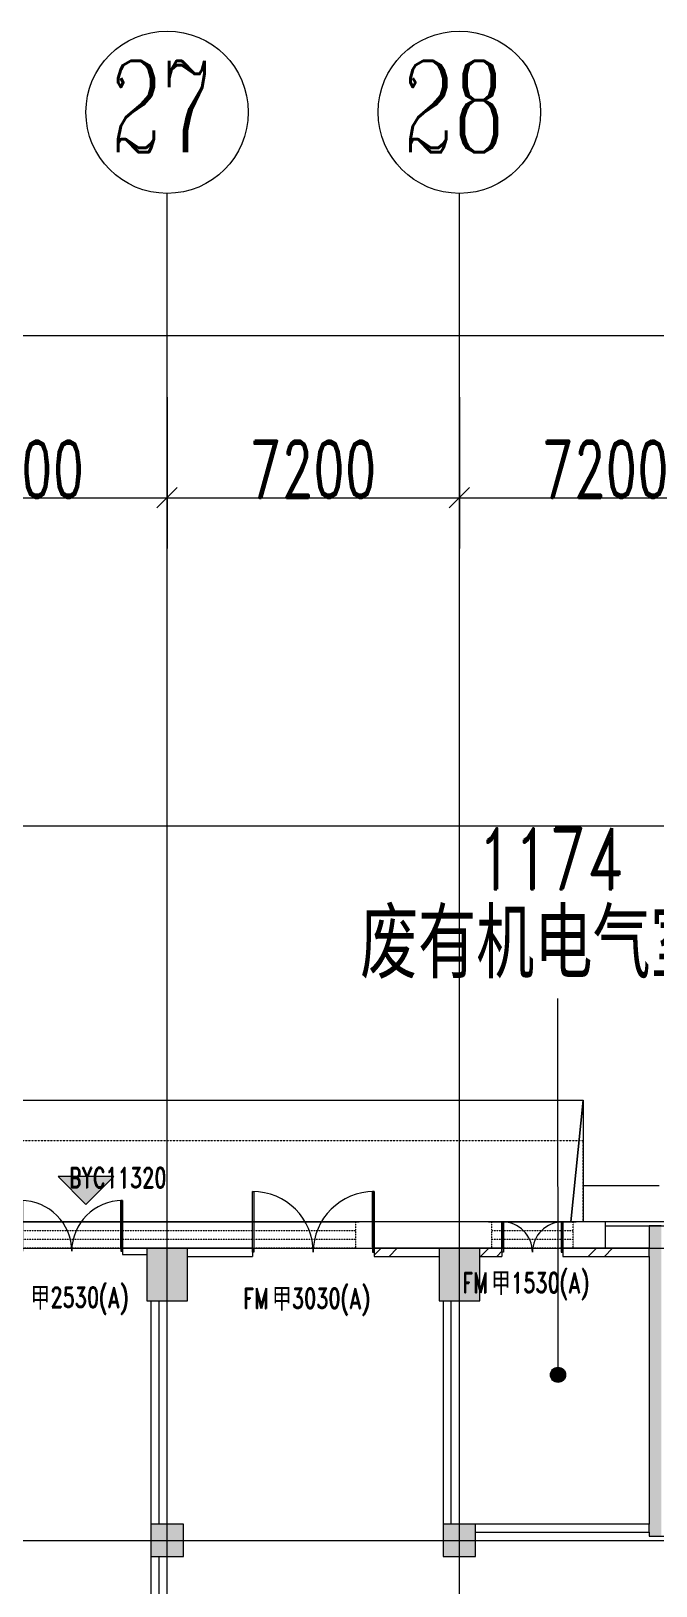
# Model space of a CAD drawing. Header units: millimetres. Extents: x -76632 to 443185, y -33181 to 192400.
# Drawn here: x 183849 to 199241, y 150078 to 188400 of the extents above; entities that cross this region are included whole.
import ezdxf

# ---------------------------------------------------------------- set-up
doc = ezdxf.new("R2010")
doc.units = ezdxf.units.MM
for name, pattern in [('1_1', [2, 1, -1]), ('DASH-2', [1.6, 0.8, -0.8]), ('轴网线', [22.04, 18.38, -1.83, 0, -1.83])]:
    doc.linetypes.add(name, pattern=pattern)
doc.layers.get('0').update_dxf_attribs({"color": 8})
doc.layers.get('Defpoints').update_dxf_attribs({"color": 8})
for name, color, linetype, lineweight in [('A-ANNO-DIMS', 8, 'Continuous', 9), ('A-AREA-IDEN', 8, 'Continuous', 9), ('A-DETL-GENF', 8, 'Continuous', 18), ('A-DETL-THIN', 8, 'Continuous', 5), ('A-DOOR', 8, 'Continuous', 5), ('A-DOOR-IDEN', 8, 'Continuous', 9), ('A-DOOR-OPNG', 8, 'Continuous', 5), ('A-FLOR', 8, 'Continuous', 5), ('A-GENM', 8, 'Continuous', 5), ('A-GLAZ', 8, 'Continuous', 5), ('A-GLAZ-IDEN', 8, 'Continuous', 9), ('A-WALL', 8, 'Continuous', 5), ('A-WALL-FNSH', 8, 'Continuous', 9), ('A-WALL-PATT', 8, 'Continuous', 9), ('Q-CASE', 8, '1_1', 5), ('Q-SPCQ', 8, 'Continuous', 5), ('S-COLS', 8, 'Continuous', 5), ('S-GRID', 8, 'Continuous', 9), ('S-GRID-IDEN', 8, 'Continuous', 9)]:
    doc.layers.add(name, color=color, linetype=linetype, lineweight=lineweight)
doc.styles.add('RomanC_1', font='romanc__.ttf', dxfattribs={"width": 0.65, "height": 2250})
doc.styles.add('RomanD', font='romand__.ttf', dxfattribs={"width": 0.7, "height": 1500})
doc.styles.add('RomanD_1', font='romand__.ttf', dxfattribs={"width": 0.7, "height": 500})
doc.styles.add('RomanD_4', font='romand__.ttf', dxfattribs={"width": 0.65, "height": 1400})
doc.styles.add('仿宋_2', font='simfang.ttf', dxfattribs={"width": 0.7, "height": 1500})
doc.styles.add('微软雅黑', font='Microsoft YaHei.ttf', dxfattribs={"width": 0.7, "height": 500})
doc.dimstyles.new('第一_二道尺寸线', dxfattribs={"dimscale": 304.8, "dimtxt": 1405.004626, "dimasz": 1.64042, "dimexe": 4.10105, "dimexo": 0.0625, "dimgap": 0, "dimtad": 1, "dimdec": 0, "dimzin": 0, "dimdsep": 46, "dimtxsty": 'RomanD_4', "dimblk1": 'OBLIQUE', "dimblk2": 'OBLIQUE', "dimsah": 1, "dimcen": 0.09, "dimazin": 0, "dimtfac": 1, "dimtdec": 4, "dimtix": 1, "dimtmove": 0, "dimatfit": 3, "dimfxl": 8.2021, "dimfxlon": 1, "dimtvp": 1, "dimtolj": 1, "dimtzin": 0, "dimlwd": 18, "dimlwe": 18, "dimarcsym": 2})

# ---------------------------------------------------------------- blocks, each defined once
blk = doc.blocks.new('X-ST-F3-01-C-001_HLP2_rvt-1-LAY-1F-1_500-A')
at = {"layer": 'S-COLS', "true_color": 0x808080}
for points in [[(187700, 157100), (187700, 158400), (186700, 158400), (186700, 157100), (187000, 157100)], [(194205, 157100), (194900, 157100), (194900, 158400), (193900, 158400), (193900, 157100)], [(187600, 150800), (187600, 151600), (186800, 151600), (186800, 150800), (187000, 150800)], [(194200, 150800), (194800, 150800), (194800, 151600), (194000, 151600), (194000, 150800), (194170, 150800)]]:
    blk.add_hatch(color=8, dxfattribs=at).paths.add_polyline_path(points, flags=0)
at = {"layer": 'S-COLS', "color": 7, "lineweight": 9}
for p, q in [((187700, 158400), (186700, 158400)), ((186700, 158400), (186700, 157100)), ((187700, 157100), (187700, 158400)), ((194900, 158400), (193900, 158400)), ((193900, 158400), (193900, 157100)), ((194900, 157100), (194900, 158400)), ((186700, 157100), (187700, 157100)), ((193900, 157100), (194900, 157100)), ((187600, 151600), (186800, 151600)), ((186800, 151600), (186800, 150800)), ((187600, 150800), (187600, 151600)), ((194800, 151600), (194000, 151600)), ((194000, 151600), (194000, 150800)), ((194800, 150800), (194800, 151600)), ((186800, 150800), (187600, 150800)), ((194000, 150800), (194800, 150800))]:
    blk.add_line(p, q, dxfattribs=at)
blk = doc.blocks.new('双扇平开外门_带观察窗 - FM甲3030_A_-4207277-LAY-1F-1_500-A')
at = {"layer": 'A-DOOR'}
for p, q in [((-1460, 0), (-1500, 0)), ((-1500, 0), (-1500, -1500)), ((-1460, -1500), (-1460, 0)), ((1460, -1500), (1460, 0)), ((1460, 0), (1500, 0)), ((1500, 0), (1500, -1500)), ((-1500, -1150), (-1500, -125)), ((-1460, -125), (-1460, -1150)), ((1460, -1150), (1460, -125)), ((1500, -125), (1500, -1150)), ((-1500, -1350), (-1500, -1150)), ((-1500, -1500), (-1500, -1350)), ((-1500, -1500), (-1460, -1500)), ((-1460, -1500), (-1500, -1500)), ((-1460, -1150), (-1460, -1350)), ((-1460, -1350), (-1460, -1500)), ((1460, -1350), (1460, -1150)), ((1460, -1500), (1460, -1350)), ((1500, -1500), (1460, -1500)), ((1500, -1500), (1460, -1500)), ((1500, -1150), (1500, -1350)), ((1500, -1350), (1500, -1500))]:
    blk.add_line(p, q, dxfattribs=at)
for centre, start, end in [((-1500, 0), 270, 360), ((1500, 0), 180, 270)]:
    blk.add_arc(centre, 1500, start, end, dxfattribs=at)
at = {"layer": 'A-DOOR-OPNG'}
for p, q in [((-1500, -100), (-1500, 100)), ((1500, -100), (1500, 100))]:
    blk.add_line(p, q, dxfattribs=at)
blk = doc.blocks.new('双扇平开外门_带观察窗 - FM甲2530_A_-3867144-LAY-1F-1_500-A')
at = {"layer": 'A-DOOR'}
for p, q in [((-1210, 0), (-1250, 0)), ((-1250, 0), (-1250, -1250)), ((-1210, -1250), (-1210, 0)), ((1210, -1250), (1210, 0)), ((1210, 0), (1250, 0)), ((1250, 0), (1250, -1250)), ((-1250, -900), (-1250, -100)), ((-1210, -100), (-1210, -900)), ((1210, -900), (1210, -100)), ((1250, -100), (1250, -900)), ((-1250, -1100), (-1250, -900)), ((-1250, -1250), (-1250, -1100)), ((-1210, -900), (-1210, -1100)), ((-1210, -1100), (-1210, -1250)), ((1210, -1100), (1210, -900)), ((1210, -1250), (1210, -1100)), ((1250, -900), (1250, -1100)), ((1250, -1100), (1250, -1250)), ((-1250, -1250), (-1210, -1250)), ((-1210, -1250), (-1250, -1250)), ((1250, -1250), (1210, -1250)), ((1250, -1250), (1210, -1250))]:
    blk.add_line(p, q, dxfattribs=at)
for centre, start, end in [((-1250, 0), 270, 360), ((1250, 0), 180, 270)]:
    blk.add_arc(centre, 1250, start, end, dxfattribs=at)
at = {"layer": 'A-DOOR-OPNG'}
for p, q in [((-1250, -75), (-1250, 75)), ((1250, -75), (1250, 75))]:
    blk.add_line(p, q, dxfattribs=at)
blk = doc.blocks.new('混凝土雨棚1 - 混凝土雨棚-300mm-2000 2-4311647-LAY-1F-1_500-A')
at = {"layer": 'Q-CASE'}
for p, q in [((8725, 2000), (-8725, 2000)), ((-8725, 2000), (-8725, 0)), ((8725, 0), (8725, 2000))]:
    blk.add_line(p, q, dxfattribs=at)
blk = doc.blocks.new('坡道 - 坡道-3845775-LAY-1F-1_500-A')
at = {"layer": 'Q-SPCQ'}
for p, q in [((-8725, -3000), (-8425, 0)), ((-8725, -3000), (-8725, 0)), ((-8425, 0), (-8725, -3000)), ((-8185, 0), (-6765, 0)), ((-8185, 0), (-6765, 0)), ((-3535, 0), (-615, 0)), ((-3535, 0), (-615, 0)), ((2665, 0), (5085, 0)), ((2665, 0), (5085, 0)), ((5765, 0), (8185, 0)), ((5765, 0), (8185, 0)), ((8425, 0), (8725, -3000)), ((8725, -3000), (8425, 0)), ((8725, 0), (8725, -3000)), ((-8725, -3000), (-8725, -900)), ((8725, -900), (8725, -3000)), ((8725, -3000), (-8725, -3000)), ((8725, -3000), (-8725, -3000))]:
    blk.add_line(p, q, dxfattribs=at)
blk = doc.blocks.new('百叶窗-带贴面 - BYC11320-4790641-LAY-1F-1_500-A')
at = {"layer": 'A-GLAZ'}
for p, q in [((-5719, 425), (5741, 425)), ((5741, 425), (-5719, 425))]:
    blk.add_line(p, q, dxfattribs=at)
at = {"layer": 'A-GLAZ', "linetype": 'DASH-2'}
for p, q in [((-5639, -225), (-5639, 425)), ((5661, 425), (-5639, 425)), ((5661, -225), (5661, 425)), ((5661, 208), (-5639, 208)), ((5661, -8), (-5639, -8)), ((5661, -225), (-5639, -225))]:
    blk.add_line(p, q, dxfattribs=at)
blk = doc.blocks.new('双扇平开外门_带观察窗 - FM甲1530_A_-4127258-LAY-1F-1_500-A')
at = {"layer": 'A-DOOR'}
for p, q in [((-750, 0), (-750, 750)), ((-750, 750), (-710, 750)), ((-750, 750), (-750, 600)), ((-710, 750), (-750, 750)), ((-750, 600), (-750, 400)), ((-750, 400), (-750, 125)), ((-710, 750), (-710, 0)), ((-710, 600), (-710, 750)), ((-710, 400), (-710, 600)), ((-710, 125), (-710, 400)), ((750, 750), (710, 750)), ((710, 750), (710, 0)), ((750, 750), (710, 750)), ((710, 750), (710, 600)), ((710, 600), (710, 400)), ((710, 400), (710, 125)), ((750, 0), (750, 750)), ((750, 600), (750, 750)), ((750, 400), (750, 600)), ((750, 125), (750, 400)), ((-710, 0), (-750, 0)), ((710, 0), (750, 0))]:
    blk.add_line(p, q, dxfattribs=at)
for centre, start, end in [((-750, 0), 0, 90), ((750, 0), 90, 180)]:
    blk.add_arc(centre, 750, start, end, dxfattribs=at)
at = {"layer": 'A-DOOR-OPNG'}
for p, q in [((-750, 100), (-750, -100)), ((750, 100), (750, -100))]:
    blk.add_line(p, q, dxfattribs=at)
blk = doc.blocks.new('百叶窗-带贴面 - BYC2020-4858618-LAY-1F-1_500-A')
at = {"layer": 'A-GLAZ'}
for p, q in [((-1069, 425), (1091, 425)), ((1091, 425), (-1069, 425))]:
    blk.add_line(p, q, dxfattribs=at)
at = {"layer": 'A-GLAZ', "linetype": 'DASH-2'}
for p, q in [((-989, -225), (-989, 425)), ((1011, 425), (-989, 425)), ((1011, -225), (1011, 425)), ((1011, 208), (-989, 208)), ((1011, -8), (-989, -8)), ((1011, -225), (-989, -225))]:
    blk.add_line(p, q, dxfattribs=at)
blk = doc.blocks.new('轴网 - 宽度系数 0_65-670068-LAY-1F-1_500-A')
at = {"layer": 'S-GRID-IDEN'}
blk.add_circle((0, 0), 4, dxfattribs=at)
blk = doc.blocks.new('_Oblique')
at = {"color": 0, "linetype": 'ByBlock', "lineweight": -2}
blk.add_line((-0.5, -0.5), (0.5, 0.5), dxfattribs=at)
blk = doc.blocks.new('*D1585')
at = {"layer": 'A-ANNO-DIMS', "color": 0, "lineweight": 18, "transparency": 16777216}
for p, q in [((180000, 179380.95), (180000, 175650)), ((187200, 179380.95), (187200, 175650)), ((180000, 176900), (187200, 176900))]:
    blk.add_line(p, q, dxfattribs=at)
at = {"layer": 'Defpoints', "color": 0, "transparency": 16777216}
for p in [(180000, 179400), (187200, 179400), (187200, 176900)]:
    blk.add_point(p, dxfattribs=at)
at = {"layer": 'A-ANNO-DIMS', "color": 0, "lineweight": 18, "transparency": 16777216, "xscale": 500.0000000000001, "yscale": 500.0000000000001, "zscale": 500.0000000000001, "rotation": 180}
blk.add_blockref('_Oblique', (180000, 176900), dxfattribs=at)
at = {"layer": 'A-ANNO-DIMS', "color": 0, "lineweight": 18, "transparency": 16777216, "xscale": 500.0000000000001, "yscale": 500.0000000000001, "zscale": 500.0000000000001}
blk.add_blockref('_Oblique', (187200, 176900), dxfattribs=at)
at = {"layer": 'A-ANNO-DIMS', "color": 0, "lineweight": 18, "transparency": 16777216, "insert": (183600, 177600), "char_height": 1400, "width": 3890.782, "attachment_point": 5, "style": 'RomanD_4'}
blk.add_mtext('\\A1;7200', dxfattribs=at)
blk = doc.blocks.new('*D1586')
at = {"layer": 'A-ANNO-DIMS', "color": 0, "lineweight": 18, "transparency": 16777216}
for p, q in [((187200, 179380.95), (187200, 175650)), ((194400, 179380.95), (194400, 175650)), ((187200, 176900), (194400, 176900))]:
    blk.add_line(p, q, dxfattribs=at)
at = {"layer": 'Defpoints', "color": 0, "transparency": 16777216}
for p in [(187200, 179400), (194400, 179400), (194400, 176900)]:
    blk.add_point(p, dxfattribs=at)
at = {"layer": 'A-ANNO-DIMS', "color": 0, "lineweight": 18, "transparency": 16777216, "xscale": 500.0000000000001, "yscale": 500.0000000000001, "zscale": 500.0000000000001, "rotation": 180}
blk.add_blockref('_Oblique', (187200, 176900), dxfattribs=at)
at = {"layer": 'A-ANNO-DIMS', "color": 0, "lineweight": 18, "transparency": 16777216, "xscale": 500.0000000000001, "yscale": 500.0000000000001, "zscale": 500.0000000000001}
blk.add_blockref('_Oblique', (194400, 176900), dxfattribs=at)
at = {"layer": 'A-ANNO-DIMS', "color": 0, "lineweight": 18, "transparency": 16777216, "insert": (190800, 177600), "char_height": 1400, "width": 3890.782, "attachment_point": 5, "style": 'RomanD_4'}
blk.add_mtext('\\A1;7200', dxfattribs=at)
blk = doc.blocks.new('*D1587')
at = {"layer": 'A-ANNO-DIMS', "color": 0, "lineweight": 18, "transparency": 16777216}
for p, q in [((194400, 179380.95), (194400, 175650)), ((201600, 179380.95), (201600, 175650)), ((194400, 176900), (201600, 176900))]:
    blk.add_line(p, q, dxfattribs=at)
at = {"layer": 'Defpoints', "color": 0, "transparency": 16777216}
for p in [(194400, 179400), (201600, 179400), (201600, 176900)]:
    blk.add_point(p, dxfattribs=at)
at = {"layer": 'A-ANNO-DIMS', "color": 0, "lineweight": 18, "transparency": 16777216, "xscale": 500.0000000000001, "yscale": 500.0000000000001, "zscale": 500.0000000000001, "rotation": 180}
blk.add_blockref('_Oblique', (194400, 176900), dxfattribs=at)
at = {"layer": 'A-ANNO-DIMS', "color": 0, "lineweight": 18, "transparency": 16777216, "xscale": 500.0000000000001, "yscale": 500.0000000000001, "zscale": 500.0000000000001}
blk.add_blockref('_Oblique', (201600, 176900), dxfattribs=at)
at = {"layer": 'A-ANNO-DIMS', "color": 0, "lineweight": 18, "transparency": 16777216, "insert": (198000, 177600), "char_height": 1400, "width": 3890.782, "attachment_point": 5, "style": 'RomanD_4'}
blk.add_mtext('\\A1;7200', dxfattribs=at)
blk = doc.blocks.new('*D1553')
at = {"layer": 'A-ANNO-DIMS', "color": 0, "lineweight": 18, "transparency": 16777216}
for p, q in [((-300, 178419.05), (-300, 182150)), ((293100, 178419.05), (293100, 182150)), ((-300, 180900), (293100, 180900))]:
    blk.add_line(p, q, dxfattribs=at)
at = {"layer": 'Defpoints', "color": 0, "transparency": 16777216}
for p in [(293100, 180900), (-300, 178400), (293100, 178400)]:
    blk.add_point(p, dxfattribs=at)
at = {"layer": 'A-ANNO-DIMS', "color": 0, "lineweight": 18, "transparency": 16777216, "xscale": 500.0000000000001, "yscale": 500.0000000000001, "zscale": 500.0000000000001, "rotation": 180}
blk.add_blockref('_Oblique', (-300, 180900), dxfattribs=at)
at = {"layer": 'A-ANNO-DIMS', "color": 0, "lineweight": 18, "transparency": 16777216, "xscale": 500.0000000000001, "yscale": 500.0000000000001, "zscale": 500.0000000000001}
blk.add_blockref('_Oblique', (293100, 180900), dxfattribs=at)
at = {"layer": 'A-ANNO-DIMS', "color": 0, "lineweight": 18, "transparency": 16777216, "insert": (146400, 181600), "char_height": 1400, "width": 5836.1731, "attachment_point": 5, "style": 'RomanD_4'}
blk.add_mtext('\\A1;293400', dxfattribs=at)

msp = doc.modelspace()

# ---------------------------------------------------------------- hatches: boundary and pattern name
at = {"layer": 'A-AREA-IDEN', "lineweight": 18, "transparency": 33554687}
h = msp.add_hatch(color=256, dxfattribs=at)
edge = h.paths.add_edge_path(flags=0)
edge.add_arc((196830.5, 155279.2), 187.5, 0, 360)
at = {"layer": 'A-DETL-GENF', "lineweight": 5, "transparency": 33554687}
msp.add_hatch(color=256, dxfattribs=at).paths.add_polyline_path([(185200, 159479.8), (185885.9, 160165.7), (184514.1, 160165.7), (185104.8, 159575)], flags=0)
at = {"layer": 'A-WALL-PATT', "lineweight": 5, "transparency": 33554687}
msp.add_hatch(color=256, dxfattribs=at).paths.add_polyline_path([(199075, 151300), (199375, 151300), (199375, 158950), (199075, 158950), (199075, 151400)], flags=0)
h = msp.add_hatch(dxfattribs=at)
h.set_pattern_fill('FP_11', color=256, style=0, pattern_type=2)
h.set_pattern_definition([(45, (-4e-09, 0), (-1060.66, 1060.66), []), (135, (-4e-09, 0), (-1060.66, -1060.66), [])])
h.paths.add_polyline_path([(186346.1, 158250), (186700, 158250), (186700, 158400), (186100, 158400), (186100, 158250)], flags=0)
h.paths.add_polyline_path([(183259.2, 158250), (183600, 158250), (183600, 158400), (183000, 158400), (183000, 158250)], flags=0)
h = msp.add_hatch(dxfattribs=at)
h.set_pattern_fill('FP_10', color=256, style=0, pattern_type=2)
h.set_pattern_definition([(45, (-4e-09, 0), (-1325.825, 1325.825), []), (45, (-4e-09, 400), (-1325.825, 1325.825), []), (45, (-4e-09, 1300), (-1325.825, 1325.825), [1875, -625])])
h.paths.add_polyline_path([(197242, 158200), (199075, 158200), (199075, 158400), (196950, 158400), (196950, 158200), (197216.8, 158200)], flags=0)
h.paths.add_polyline_path([(189300, 158200), (189300, 158400), (187700, 158400), (187700, 158200), (188646.2, 158200)], flags=0)
h.paths.add_polyline_path([(192300, 158200), (193900, 158200), (193900, 158400), (192300, 158400)], flags=0)
h.paths.add_polyline_path([(194900, 158200), (195450, 158200), (195450, 158400), (194900, 158400), (194900, 158312)], flags=0)

# ---------------------------------------------------------------- linework, layer by layer
at = {"layer": 'A-AREA-IDEN', "lineweight": 18, "transparency": 33554687}
msp.add_line((196830.5, 155279.2), (196824.8, 164553.1), dxfattribs=at)
msp.add_circle((196830.5, 155279.2), 187.5, dxfattribs=at)
at = {"layer": 'A-DETL-THIN', "transparency": 33554687}
for p, q in [((291900, 168800.1), (115802.4, 168800.1)), ((185885.9, 160165.7), (184514.1, 160165.7)), ((184514.1, 160165.7), (185200, 159479.8)), ((185200, 159479.8), (185885.9, 160165.7))]:
    msp.add_line(p, q, dxfattribs=at)
at = {"layer": 'A-FLOR', "transparency": 33554687}
msp.add_line((197435, 159950), (199325, 159950), dxfattribs=at)
at = {"layer": 'A-WALL', "lineweight": 9, "transparency": 33554687}
for p, q in [((199075, 158950), (199075, 158400)), ((199375, 158950), (199075, 158950)), ((186100, 158400), (186700, 158400)), ((186700, 158400), (186100, 158400)), ((187700, 158400), (189300, 158400)), ((189300, 158400), (187700, 158400)), ((192300, 158400), (193900, 158400)), ((193900, 158400), (192300, 158400)), ((194900, 158400), (195450, 158400)), ((195450, 158400), (194900, 158400)), ((196950, 158400), (198000, 158400)), ((199075, 158400), (196950, 158400)), ((186100, 158250), (186700, 158250)), ((187700, 158200), (189300, 158200)), ((192300, 158200), (193900, 158200)), ((194900, 158200), (195450, 158200)), ((196950, 158200), (199075, 158200)), ((199075, 158200), (199075, 151600)), ((186800, 157100), (186800, 151600)), ((187000, 151600), (187000, 157100)), ((194000, 157100), (194000, 151600)), ((194200, 151600), (194200, 157100)), ((199075, 151600), (194800, 151600)), ((194800, 151400), (199075, 151400)), ((199075, 151400), (199075, 151300)), ((199075, 151300), (201200, 151300)), ((186800, 150800), (186800, 144400)), ((187000, 144400), (187000, 150800))]:
    msp.add_line(p, q, dxfattribs=at)
at = {"layer": 'A-WALL', "transparency": 33554687}
for p, q in [((199075, 158200), (199075, 158400)), ((199075, 151400), (199075, 151600))]:
    msp.add_line(p, q, dxfattribs=at)
at = {"layer": 'A-WALL-FNSH', "lineweight": 5, "transparency": 33554687}
for p, q in [((189300, 159050), (186100, 159050)), ((186100, 159050), (186100, 158425)), ((189300, 158425), (189300, 159050)), ((195450, 159050), (192300, 159050)), ((192300, 159050), (192300, 158425)), ((195450, 158425), (195450, 159050)), ((198000, 159050), (196950, 159050)), ((196950, 159050), (196950, 158425)), ((209850, 159050), (198000, 159050)), ((198000, 158400), (198000, 159050)), ((198000, 158950), (207710, 158950))]:
    msp.add_line(p, q, dxfattribs=at)
at = {"layer": 'S-GRID', "transparency": 33554687}
for p, q in [((187200, 174400), (187200, 184400)), ((194400, 174400), (194400, 184400))]:
    msp.add_line(p, q, dxfattribs=at)
at = {"layer": 'S-GRID', "linetype": '轴网线', "transparency": 33554687}
for p, q in [((187200, -17706.2), (187200, 174400)), ((194400, -17706.2), (194400, 174400)), ((-16000, 158400), (308800, 158400)), ((-16000, 151200), (308800, 151200))]:
    msp.add_line(p, q, dxfattribs=at)

# ---------------------------------------------------------------- block references
at = {"lineweight": 5, "transparency": 33554687}
msp.add_blockref('X-ST-F3-01-C-001_HLP2_rvt-1-LAY-1F-1_500-A', (0, 0), dxfattribs=at)
at = {"layer": 'A-DOOR', "transparency": 33554687, "rotation": 180}
for name, p in [('双扇平开外门_带观察窗 - FM甲2530_A_-3867144-LAY-1F-1_500-A', (184850, 158325)), ('双扇平开外门_带观察窗 - FM甲3030_A_-4207277-LAY-1F-1_500-A', (190800, 158300))]:
    msp.add_blockref(name, p, dxfattribs=at)
at = {"layer": 'A-DOOR', "transparency": 33554687}
msp.add_blockref('双扇平开外门_带观察窗 - FM甲1530_A_-4127258-LAY-1F-1_500-A', (196200, 158300), dxfattribs=at)
at = {"layer": 'A-GENM', "transparency": 33554687}
msp.add_blockref('混凝土雨棚1 - 混凝土雨棚-300mm-2000 2-4311647-LAY-1F-1_500-A', (188725, 159050), dxfattribs=at)
at = {"layer": 'A-GLAZ', "transparency": 33554687}
for name, p in [('百叶窗-带贴面 - BYC11320-4790641-LAY-1F-1_500-A', (186188.6, 158625)), ('百叶窗-带贴面 - BYC2020-4858618-LAY-1F-1_500-A', (196188.6, 158625))]:
    msp.add_blockref(name, p, dxfattribs=at)
at = {"layer": 'Q-SPCQ', "transparency": 33554687, "rotation": 180}
msp.add_blockref('坡道 - 坡道-3845775-LAY-1F-1_500-A', (188725, 159050), dxfattribs=at)
at = {"layer": 'S-GRID-IDEN', "transparency": 33554687, "xscale": 499.9999999999995, "yscale": 499.9999999999995, "zscale": 499.9999999999995}
for p in [(187200, 186400), (194400, 186400)]:
    msp.add_blockref('轴网 - 宽度系数 0_65-670068-LAY-1F-1_500-A', p, dxfattribs=at)

# ---------------------------------------------------------------- texts
at = {"layer": 'A-AREA-IDEN', "transparency": 33554687, "char_height": 1500, "attachment_point": 1}
for s, insert, width, style in [('1174', (194828.5, 168750.3), 4826.159, 'RomanD'), ('废有机电气室', (191951, 166716.1), 11784.806, '仿宋_2')]:
    msp.add_mtext(s, dxfattribs=dict(at, insert=insert, width=width, style=style))
at = {"layer": 'A-DOOR-IDEN', "transparency": 33554687, "char_height": 500, "attachment_point": 1}
for s, insert, width, style in [('1530(A)', (195674.7, 157803.7), 2665.611, 'RomanD_1'), ('2530(A)', (184324.7, 157443.2), 2665.611, 'RomanD_1'), ('3030(A)', (190274.7, 157418.2), 2665.611, 'RomanD_1'), ('FM', (194470.9, 157803.7), 869.831, 'RomanD_1'), ('\\f微软雅黑|b0|i0|c134|p34|;\\W.7;甲', (195188.5, 157803.7), 589.24, '微软雅黑'), ('\\f微软雅黑|b0|i0|c134|p34|;\\W.7;甲', (183838.5, 157443.2), 589.24, '微软雅黑'), ('FM', (189070.9, 157418.2), 869.831, 'RomanD_1'), ('\\f微软雅黑|b0|i0|c134|p34|;\\W.7;甲', (189788.5, 157418.2), 589.24, '微软雅黑')]:
    msp.add_mtext(s, dxfattribs=dict(at, insert=insert, width=width, style=style))
at = {"layer": 'A-GLAZ-IDEN', "transparency": 33554687, "insert": (184784.1, 160387), "char_height": 500, "width": 3367.087, "attachment_point": 1, "style": 'RomanD_1'}
msp.add_mtext('BYC11320', dxfattribs=at)
at = {"layer": 'S-GRID-IDEN', "transparency": 33554687, "char_height": 2250, "width": 3335.02, "attachment_point": 1, "style": 'RomanC_1'}
for s, insert in [('27', (185805.5, 187664.7)), ('28', (193005.5, 187664.7))]:
    msp.add_mtext(s, dxfattribs=dict(at, insert=insert))

# ---------------------------------------------------------------- dimensions: what is measured, and where the dimension line sits
at = {"layer": 'A-ANNO-DIMS', "lineweight": 18, "transparency": 33554687}
for base, p1, p2, override, picture, middle in [((293100, 180900), (-300, 178400), (293100, 178400), {"dimpost": '<>', "dimfxl": 293400}, '*D1553', (146400, 181600)), ((187200, 176900), (180000, 179400), (187200, 179400), {"dimpost": '<>', "dimfxl": 7200}, '*D1585', (183600, 177600)), ((194400, 176900), (187200, 179400), (194400, 179400), {"dimpost": '<>', "dimfxl": 7200}, '*D1586', (190800, 177600)), ((201600, 176900), (194400, 179400), (201600, 179400), {"dimpost": '<>', "dimfxl": 7200}, '*D1587', (198000, 177600))]:
    dim = msp.add_linear_dim(base=base, p1=p1, p2=p2, dimstyle='第一_二道尺寸线', override=override, dxfattribs=at)
    dim.commit()
    dim.dimension.update_dxf_attribs({"geometry": picture, "text_midpoint": middle})

doc.saveas('drawing.dxf')
